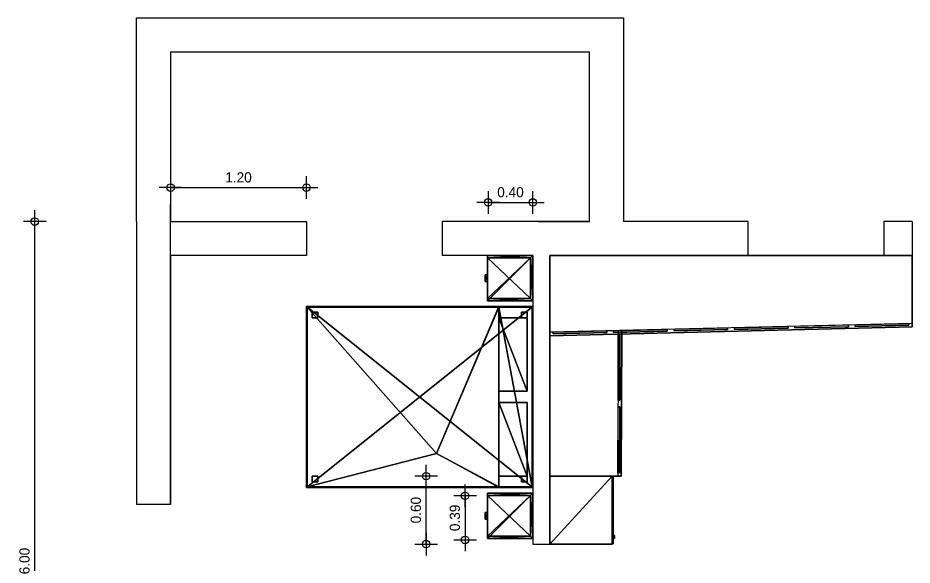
# Model space of a CAD drawing. Header units: metres. Extents: x -46 to 153, y -1 to 83.
# Drawn here: x -11.84 to -3.94, y 40.38 to 45.21 of the extents above; entities that cross this region are included whole.
import ezdxf

# ---------------------------------------------------------------- set-up
doc = ezdxf.new("R2010")
doc.units = ezdxf.units.M
doc.header["$LTSCALE"] = 0.018
for name, color, linetype in [('3DFLOOR', 3, 'Continuous'), ('3DFURNIT', 2, 'Continuous'), ('3DKITBATH', 3, 'Continuous'), ('DIMBLK', 3, 'Continuous'), ('FLOOR', 3, 'Continuous'), ('FURNITUR', 2, 'Continuous'), ('LAYER-ON', 4, 'Continuous')]:
    doc.layers.add(name, color=color, linetype=linetype)
doc.styles.get("Standard").update_dxf_attribs({"font": 'ugtxt.shx'})
doc.dimstyles.new('CADWDOT', dxfattribs={"dimscale": 0.05, "dimtxt": 1.8, "dimasz": 0.08, "dimexe": 2, "dimexo": 0, "dimgap": 0.09, "dimtad": 0, "dimrnd": 0.001, "dimzin": 0, "dimdsep": 46, "dimtxsty": 'Standard', "dimblk": 'ARTDIM', "dimblk1": 'ARTDIM', "dimblk2": 'ARTDIM', "dimsah": 1, "dimcen": 0.09, "dimdle": 0.05, "dimse1": 1, "dimse2": 1, "dimadec": 0, "dimazin": 0, "dimtfac": 1, "dimtdec": 4, "dimtmove": 0, "dimatfit": 3, "dimldrblk": 'ARTDIM', "dimfxl": 0, "dimtvp": 0.9999, "dimtolj": 1, "dimtzin": 0, "dimarcsym": 0})

# ---------------------------------------------------------------- blocks, each defined once
blk = doc.blocks.new('cwbe145')
at = {"layer": '3DFURNIT', "color": 238}
blk.add_3dface([(-0.7929, -0.3, 0.4), (0.5, -0.85, 0.4), (0.7929, -0.3, 0.4)], dxfattribs=at)
at = {"layer": 'FURNITUR'}
for p, q in [((-1.25, -0.4), (-1.25, 0)), ((-1.25, 0), (-0.85, 0)), ((-0.85, 0), (-0.85, -0.4)), ((-0.8, 0), (0.8, 0)), ((-0.8, -2), (-0.8, 0)), ((0.8, 0), (0.8, -2)), ((1.25, 0), (0.85, 0)), ((0.85, 0), (0.85, -0.4)), ((1.25, -0.4), (1.25, 0)), ((-0.7, -0.05), (-0.7, -0.3)), ((-0.05, -0.05), (-0.7, -0.05)), ((-0.05, -0.3), (-0.05, -0.05)), ((0.05, -0.3), (0.05, -0.05)), ((0.05, -0.05), (0.7, -0.05)), ((0.7, -0.05), (0.7, -0.3)), ((-0.8, -0.3), (0.8, -0.3)), ((0.5, -0.85), (-0.8, -0.3)), ((0.8, -0.3), (0.5, -0.85)), ((-0.85, -0.4), (-1.25, -0.4)), ((0.85, -0.4), (1.25, -0.4)), ((0.8, -2), (-0.8, -2))]:
    blk.add_line(p, q, dxfattribs=at)
at = {"layer": '3DFURNIT', "color": 233}
mesh = blk.add_polyface(dxfattribs=at)
corners = [(-1.23, -0.02), (-1.23, -0.4), (-0.85, -0.4), (-1.25, -0.4), (-0.87, -0.4), (-0.87, -0.02), (-1.25, 0), (-0.85, 0), (-1.25, -0.4, 0.35), (-1.23, -0.4, 0.35), (-1.23, -0.02, 0.35), (-1.25, 0, 0.35), (-0.85, 0, 0.35), (-0.87, -0.4, 0.35), (-0.85, -0.4, 0.35), (-0.87, -0.02, 0.35)]
mesh.append_faces([[corners[k] for k in face] for face in [(10, 11, 9, 9), (12, 15, 14, 14)]], dxfattribs={"vtx0": -1, "vtx1": -1, "vtx2": -1, "color": 233})
mesh.append_faces([[corners[k] for k in face] for face in [(11, 10, 15, 15), (15, 12, 11, 11)]], dxfattribs={"vtx0": -1, "vtx2": -1, "vtx3": -1, "color": 233})
mesh.append_faces([[corners[k] for k in face] for face in [(8, 9, 11, 11), (13, 14, 15, 15)]], dxfattribs={"vtx1": -1, "vtx2": -1, "color": 233})
mesh.append_faces([[corners[k] for k in face] for face in [(1, 0, 10, 10), (10, 9, 1, 1), (2, 7, 12, 12), (12, 14, 2, 2), (0, 5, 15, 15), (15, 10, 0, 0), (3, 1, 9, 9), (9, 8, 3, 3), (4, 2, 14, 14), (14, 13, 4, 4), (6, 3, 8, 8), (8, 11, 6, 6), (5, 4, 13, 13), (13, 15, 5, 5), (7, 6, 11, 11), (11, 12, 7, 7)]], dxfattribs={"vtx2": -1, "vtx3": -1, "color": 233})
mesh = blk.add_polyface(dxfattribs=at)
corners = [(-0.85, 0, 0.37), (-0.85, 0, 0.4), (-1.25, 0, 0.37), (-1.25, 0, 0.4), (-0.85, -0.4, 0.4), (-1.25, -0.4, 0.37), (-0.85, -0.4, 0.37), (-1.25, -0.4, 0.4)]
mesh.append_faces([[corners[k] for k in face] for face in [(3, 1, 2, 2), (0, 2, 1, 1), (1, 4, 0, 0), (6, 0, 4, 4), (1, 3, 4, 4), (7, 4, 3, 3), (7, 3, 5, 5), (2, 5, 3, 3), (4, 7, 6, 6), (5, 6, 7, 7)]], dxfattribs={"vtx1": -1, "vtx2": -1, "color": 233})
mesh = blk.add_polyface(dxfattribs=at)
corners = [(0.8, -2, 0.1), (-0.8, -2, 0.1), (-0.8, -2, 0.33), (0.8, -2, 0.33), (-0.8, 0, 0.1), (0.8, 0, 0.33), (0.8, 0, 0.1), (-0.8, 0, 0.33)]
mesh.append_faces([[corners[k] for k in face] for face in [(3, 0, 5, 5), (6, 5, 0, 0), (0, 1, 6, 6), (4, 6, 1, 1), (1, 2, 4, 4), (7, 4, 2, 2), (2, 3, 7, 7), (5, 7, 3, 3), (4, 7, 6, 6), (5, 6, 7, 7)]], dxfattribs={"vtx1": -1, "vtx2": -1, "color": 233})
mesh.append_faces([[corners[k] for k in face] for face in [(2, 1, 0, 0), (0, 3, 2, 2)]], dxfattribs={"vtx2": -1, "vtx3": -1, "color": 233})
mesh = blk.add_polyface(dxfattribs=at)
corners = [(1.25, 0, 0.37), (1.25, 0, 0.4), (0.85, 0, 0.37), (0.85, 0, 0.4), (1.25, -0.4, 0.4), (0.85, -0.4, 0.37), (1.25, -0.4, 0.37), (0.85, -0.4, 0.4)]
mesh.append_faces([[corners[k] for k in face] for face in [(3, 1, 2, 2), (0, 2, 1, 1), (1, 4, 0, 0), (6, 0, 4, 4), (1, 3, 4, 4), (7, 4, 3, 3), (7, 3, 5, 5), (2, 5, 3, 3), (4, 7, 6, 6), (5, 6, 7, 7)]], dxfattribs={"vtx1": -1, "vtx2": -1, "color": 233})
mesh = blk.add_polyface(dxfattribs=at)
corners = [(0.87, -0.02), (0.87, -0.4), (1.25, -0.4), (0.85, -0.4), (1.23, -0.4), (1.23, -0.02), (0.85, 0), (1.25, 0), (0.85, -0.4, 0.35), (0.87, -0.4, 0.35), (0.87, -0.02, 0.35), (0.85, 0, 0.35), (1.25, 0, 0.35), (1.23, -0.4, 0.35), (1.25, -0.4, 0.35), (1.23, -0.02, 0.35)]
mesh.append_faces([[corners[k] for k in face] for face in [(10, 11, 9, 9), (12, 15, 14, 14)]], dxfattribs={"vtx0": -1, "vtx1": -1, "vtx2": -1, "color": 233})
mesh.append_faces([[corners[k] for k in face] for face in [(11, 10, 15, 15), (15, 12, 11, 11)]], dxfattribs={"vtx0": -1, "vtx2": -1, "vtx3": -1, "color": 233})
mesh.append_faces([[corners[k] for k in face] for face in [(8, 9, 11, 11), (13, 14, 15, 15)]], dxfattribs={"vtx1": -1, "vtx2": -1, "color": 233})
mesh.append_faces([[corners[k] for k in face] for face in [(1, 0, 10, 10), (10, 9, 1, 1), (2, 7, 12, 12), (12, 14, 2, 2), (0, 5, 15, 15), (15, 10, 0, 0), (3, 1, 9, 9), (9, 8, 3, 3), (4, 2, 14, 14), (14, 13, 4, 4), (6, 3, 8, 8), (8, 11, 6, 6), (5, 4, 13, 13), (13, 15, 5, 5), (7, 6, 11, 11), (11, 12, 7, 7)]], dxfattribs={"vtx2": -1, "vtx3": -1, "color": 233})
mesh = blk.add_polyface(dxfattribs=at)
corners = [(-1.23, -0.02, 0.35), (-0.87, -0.02, 0.35), (-1.23, -0.4, 0.35), (-0.87, -0.4, 0.35), (-1.23, -0.4, 0.26), (-0.87, -0.02, 0.26), (-0.87, -0.4, 0.26), (-1.23, -0.02, 0.26)]
mesh.append_faces([[corners[k] for k in face] for face in [(0, 2, 1, 1), (3, 1, 2, 2), (2, 4, 3, 3), (6, 3, 4, 4), (4, 7, 6, 6), (5, 6, 7, 7)]], dxfattribs={"vtx1": -1, "vtx2": -1, "color": 233})
mesh = blk.add_polyface(dxfattribs=at)
corners = [(-1.23, -0.02, 0.07), (-0.87, -0.02, 0.07), (-1.23, -0.4, 0.07), (-0.87, -0.4, 0.07), (-1.23, -0.4, 0.05), (-0.87, -0.02, 0.05), (-0.87, -0.4, 0.05), (-1.23, -0.02, 0.05)]
mesh.append_faces([[corners[k] for k in face] for face in [(0, 2, 1, 1), (3, 1, 2, 2), (2, 4, 3, 3), (6, 3, 4, 4), (4, 7, 6, 6), (5, 6, 7, 7)]], dxfattribs={"vtx1": -1, "vtx2": -1, "color": 233})
at = {"layer": '3DFURNIT', "color": 239}
mesh = blk.add_polyface(dxfattribs=at)
corners = [(0.7929, -0.0071, 0.33), (0.7929, -0.3, 0.33), (0.7929, -0.3, 0.4), (0.7929, -0.0071, 0.4), (-0.7929, -0.3, 0.4), (-0.7929, -0.3, 0.33), (-0.7929, -0.0071, 0.4), (-0.7929, -0.0071, 0.33)]
mesh.append_faces([[corners[k] for k in face] for face in [(0, 2, 1, 1), (4, 3, 6, 6), (5, 6, 7, 7)]], dxfattribs={"vtx0": -1, "vtx2": -1, "color": 239})
mesh.append_faces([[corners[k] for k in face] for face in [(2, 3, 4, 4)]], dxfattribs={"vtx1": -1, "vtx2": -1, "color": 239})
mesh.append_faces([[corners[k] for k in face] for face in [(0, 7, 6, 6), (6, 3, 0, 0), (0, 3, 2, 2), (5, 4, 6, 6)]], dxfattribs={"vtx2": -1, "vtx3": -1, "color": 239})
at = {"layer": '3DFURNIT', "color": 233}
mesh = blk.add_polyface(dxfattribs=at)
corners = [(-0.75, -1.95, 0.1), (-0.75, -1.95), (0.7, -1.95), (0.7, -1.95, 0.1), (0.7, -0.1, 0.1), (0.7, -0.1), (-0.75, -0.1), (-0.75, -0.1, 0.1), (-0.7, -1.95, 0.1), (-0.7, -1.95), (0.75, -1.95), (0.75, -1.95, 0.1), (0.75, -0.1, 0.1), (0.75, -0.1), (-0.7, -0.1), (-0.7, -0.1, 0.1), (-0.75, -1.9), (-0.75, -1.9, 0.1), (-0.7, -1.9, 0.1), (-0.7, -1.9), (0.75, -1.9), (0.7, -1.9, 0.1), (0.75, -1.9, 0.1), (0.7, -1.9), (0.7, -0.05), (0.7, -0.05, 0.1), (0.75, -0.05, 0.1), (0.75, -0.05), (-0.7, -0.05), (-0.75, -0.05, 0.1), (-0.7, -0.05, 0.1), (-0.75, -0.05)]
mesh.append_faces([[corners[k] for k in face] for face in [(23, 2, 21, 21), (3, 21, 2, 2), (31, 6, 29, 29), (7, 29, 6, 6), (2, 10, 3, 3), (11, 3, 10, 10), (6, 14, 7, 7), (15, 7, 14, 14), (10, 20, 11, 11), (22, 11, 20, 20), (14, 28, 15, 15), (30, 15, 28, 28), (20, 23, 22, 22), (21, 22, 23, 23), (28, 31, 30, 30), (29, 30, 31, 31)]], dxfattribs={"vtx1": -1, "vtx2": -1, "color": 233})
mesh.append_faces([[corners[k] for k in face] for face in [(16, 1, 0, 0), (0, 17, 16, 16), (24, 5, 4, 4), (4, 25, 24, 24), (1, 9, 8, 8), (8, 0, 1, 1), (5, 13, 12, 12), (12, 4, 5, 5), (9, 19, 18, 18), (18, 8, 9, 9), (13, 27, 26, 26), (26, 12, 13, 13), (19, 16, 17, 17), (17, 18, 19, 19), (27, 24, 25, 25), (25, 26, 27, 27)]], dxfattribs={"vtx2": -1, "vtx3": -1, "color": 233})
at = {"layer": '3DFURNIT', "color": 238}
mesh = blk.add_polyface(dxfattribs=at)
corners = [(-0.7, -0.05, 0.4), (-0.7, -0.05, 0.45), (-0.7, -0.3, 0.45), (-0.7, -0.3, 0.4), (-0.05, -0.3, 0.45), (-0.05, -0.3, 0.4), (-0.05, -0.05, 0.4), (-0.05, -0.05, 0.45)]
mesh.append_faces([[corners[k] for k in face] for face in [(0, 1, 6, 6), (7, 6, 1, 1), (1, 2, 7, 7), (4, 7, 2, 2), (2, 1, 3, 3), (0, 3, 1, 1), (2, 3, 4, 4), (5, 4, 3, 3)]], dxfattribs={"vtx1": -1, "vtx2": -1, "color": 238})
mesh.append_faces([[corners[k] for k in face] for face in [(7, 4, 5, 5), (5, 6, 7, 7)]], dxfattribs={"vtx2": -1, "vtx3": -1, "color": 238})
mesh = blk.add_polyface(dxfattribs=at)
corners = [(0.05, -0.05, 0.4), (0.05, -0.05, 0.45), (0.05, -0.3, 0.45), (0.05, -0.3, 0.4), (0.7, -0.3, 0.45), (0.7, -0.3, 0.4), (0.7, -0.05, 0.4), (0.7, -0.05, 0.45)]
mesh.append_faces([[corners[k] for k in face] for face in [(0, 1, 6, 6), (7, 6, 1, 1), (1, 2, 7, 7), (4, 7, 2, 2), (2, 1, 3, 3), (0, 3, 1, 1), (2, 3, 4, 4), (5, 4, 3, 3)]], dxfattribs={"vtx1": -1, "vtx2": -1, "color": 238})
mesh.append_faces([[corners[k] for k in face] for face in [(7, 4, 5, 5), (5, 6, 7, 7)]], dxfattribs={"vtx2": -1, "vtx3": -1, "color": 238})
at = {"layer": '3DFURNIT', "color": 233}
mesh = blk.add_polyface(dxfattribs=at)
corners = [(0.87, -0.02, 0.07), (1.23, -0.02, 0.07), (0.87, -0.4, 0.07), (1.23, -0.4, 0.07), (0.87, -0.4, 0.05), (1.23, -0.02, 0.05), (1.23, -0.4, 0.05), (0.87, -0.02, 0.05)]
mesh.append_faces([[corners[k] for k in face] for face in [(0, 2, 1, 1), (3, 1, 2, 2), (2, 4, 3, 3), (6, 3, 4, 4), (4, 7, 6, 6), (5, 6, 7, 7)]], dxfattribs={"vtx1": -1, "vtx2": -1, "color": 233})
mesh = blk.add_polyface(dxfattribs=at)
corners = [(0.87, -0.02, 0.35), (1.23, -0.02, 0.35), (0.87, -0.4, 0.35), (1.23, -0.4, 0.35), (0.87, -0.4, 0.26), (1.23, -0.02, 0.26), (1.23, -0.4, 0.26), (0.87, -0.02, 0.26)]
mesh.append_faces([[corners[k] for k in face] for face in [(0, 2, 1, 1), (3, 1, 2, 2), (2, 4, 3, 3), (6, 3, 4, 4), (4, 7, 6, 6), (5, 6, 7, 7)]], dxfattribs={"vtx1": -1, "vtx2": -1, "color": 233})
at = {"layer": '3DFURNIT', "color": 175}
mesh = blk.add_polyface(dxfattribs=at)
corners = [(0.7929, -0.3, 0.33), (0.7929, -1.9929, 0.33), (0.7929, -0.3, 0.4), (0.7929, -1.9929, 0.4), (0.5, -0.85, 0.4), (-0.7929, -1.9929, 0.4), (-0.7929, -1.9929, 0.33), (-0.7929, -0.3, 0.4), (-0.7929, -0.3, 0.33)]
mesh.append_faces([[corners[k] for k in face] for face in [(3, 4, 5, 5)]], dxfattribs={"vtx0": -1, "vtx1": -1, "vtx2": -1, "color": 175})
mesh.append_faces([[corners[k] for k in face] for face in [(0, 3, 1, 1), (6, 7, 8, 8)]], dxfattribs={"vtx0": -1, "vtx2": -1, "color": 175})
mesh.append_faces([[corners[k] for k in face] for face in [(2, 4, 3, 3)]], dxfattribs={"vtx1": -1, "vtx2": -1, "color": 175})
mesh.append_faces([[corners[k] for k in face] for face in [(6, 1, 3, 3), (3, 5, 6, 6), (0, 2, 3, 3), (4, 7, 5, 5), (6, 5, 7, 7)]], dxfattribs={"vtx2": -1, "vtx3": -1, "color": 175})
at = {"layer": '3DFURNIT', "color": 231}
mesh = blk.add_polyface(dxfattribs=at)
corners = [(-1.02, -0.4, 0.31), (-1.02, -0.4, 0.325), (-1.02, -0.42, 0.31), (-1.02, -0.42, 0.325), (-1.08, -0.42, 0.31), (-1.08, -0.42, 0.325), (-1.08, -0.4, 0.325), (-1.08, -0.4, 0.31)]
mesh.append_faces([[corners[k] for k in face] for face in [(6, 5, 3, 3), (3, 1, 6, 6), (2, 0, 1, 1), (1, 3, 2, 2), (4, 2, 3, 3), (3, 5, 4, 4), (7, 4, 5, 5), (5, 6, 7, 7)]], dxfattribs={"vtx2": -1, "vtx3": -1, "color": 231})
mesh = blk.add_polyface(dxfattribs=at)
corners = [(1.08, -0.4, 0.31), (1.08, -0.4, 0.325), (1.08, -0.42, 0.31), (1.08, -0.42, 0.325), (1.02, -0.42, 0.31), (1.02, -0.42, 0.325), (1.02, -0.4, 0.325), (1.02, -0.4, 0.31)]
mesh.append_faces([[corners[k] for k in face] for face in [(6, 5, 3, 3), (3, 1, 6, 6), (2, 0, 1, 1), (1, 3, 2, 2), (4, 2, 3, 3), (3, 5, 4, 4), (7, 4, 5, 5), (5, 6, 7, 7)]], dxfattribs={"vtx2": -1, "vtx3": -1, "color": 231})
blk = doc.blocks.new('ARTDIM')
at = {"layer": 'DIMBLK'}
for p, q in [((0, -24.9975), (0, 24.9975)), ((-24.9975, 0), (24.9975, 0))]:
    blk.add_line(p, q, dxfattribs=at)
blk.add_circle((0, 0), 8.25, dxfattribs=at)
blk = doc.blocks.new('*D74')
at = {"color": 0, "lineweight": -2, "transparency": 16777216}
blk.add_line((-11.6902, 37.4181), (-11.6902, 43.4101), dxfattribs=at)
at = {"layer": 'Defpoints', "color": 0, "transparency": 16777216}
for p in [(-11.6902, 43.4141), (-10.7902, 43.4141), (-10.7902, 37.4141)]:
    blk.add_point(p, dxfattribs=at)
at = {"color": 0, "lineweight": -2, "transparency": 16777216, "xscale": 0.004, "yscale": 0.004, "zscale": 0.004}
for p, rotation in [((-11.6902, 43.4141), 90), ((-11.6902, 37.4141), 270)]:
    blk.add_blockref('ARTDIM', p, dxfattribs=dict(at, rotation=rotation))
at = {"color": 0, "transparency": 16777216, "insert": (-11.7802, 40.4141), "char_height": 0.09, "attachment_point": 5, "rotation": 90}
blk.add_mtext('\\A1;6.00', dxfattribs=at)
blk = doc.blocks.new('*D76')
at = {"color": 0, "lineweight": -2, "transparency": 16777216}
blk.add_line((-10.4862, 43.7141), (-9.2942, 43.7141), dxfattribs=at)
at = {"layer": 'Defpoints', "color": 0, "transparency": 16777216}
for p in [(-9.2902, 43.7141), (-10.4902, 43.1141), (-9.2902, 43.1141)]:
    blk.add_point(p, dxfattribs=at)
at = {"color": 0, "lineweight": -2, "transparency": 16777216, "xscale": 0.004, "yscale": 0.004, "zscale": 0.004, "rotation": 180}
blk.add_blockref('ARTDIM', (-10.4902, 43.7141), dxfattribs=at)
at = {"color": 0, "lineweight": -2, "transparency": 16777216, "xscale": 0.004, "yscale": 0.004, "zscale": 0.004}
blk.add_blockref('ARTDIM', (-9.2902, 43.7141), dxfattribs=at)
at = {"color": 0, "transparency": 16777216, "insert": (-9.8902, 43.8041), "char_height": 0.09, "attachment_point": 5}
blk.add_mtext('\\A1;1.20', dxfattribs=at)
blk = doc.blocks.new('*D78')
at = {"color": 0, "lineweight": -2, "transparency": 16777216}
blk.add_line((-7.889, 40.9861), (-7.889, 40.6046), dxfattribs=at)
at = {"layer": 'Defpoints', "color": 0, "transparency": 16777216}
for p in [(-7.6902, 40.9901, -0.05), (-7.889, 40.6006), (-7.6902, 40.6006, -0.05)]:
    blk.add_point(p, dxfattribs=at)
at = {"color": 0, "lineweight": -2, "transparency": 16777216, "xscale": 0.004, "yscale": 0.004, "zscale": 0.004}
for p, rotation in [((-7.889, 40.9901), 90), ((-7.889, 40.6006), 270)]:
    blk.add_blockref('ARTDIM', p, dxfattribs=dict(at, rotation=rotation))
at = {"color": 0, "transparency": 16777216, "insert": (-7.979, 40.7954), "char_height": 0.09, "attachment_point": 5, "rotation": 90}
blk.add_mtext('\\A1;0.39', dxfattribs=at)
blk = doc.blocks.new('*D79')
at = {"color": 0, "lineweight": -2, "transparency": 16777216}
blk.add_line((-7.6815, 43.5831), (-7.2942, 43.5831), dxfattribs=at)
at = {"layer": 'Defpoints', "color": 0, "transparency": 16777216}
for p in [(-7.2902, 43.5831), (-7.6855, 43.1004, -0.4), (-7.2902, 43.1212, -0.05)]:
    blk.add_point(p, dxfattribs=at)
at = {"color": 0, "lineweight": -2, "transparency": 16777216, "xscale": 0.004, "yscale": 0.004, "zscale": 0.004, "rotation": 180}
blk.add_blockref('ARTDIM', (-7.6855, 43.5831), dxfattribs=at)
at = {"color": 0, "lineweight": -2, "transparency": 16777216, "xscale": 0.004, "yscale": 0.004, "zscale": 0.004}
blk.add_blockref('ARTDIM', (-7.2902, 43.5831), dxfattribs=at)
at = {"color": 0, "transparency": 16777216, "insert": (-7.4878, 43.6731), "char_height": 0.09, "attachment_point": 5}
blk.add_mtext('\\A1;0.40', dxfattribs=at)
blk = doc.blocks.new('*U82', base_point=(-7.1402, 43.1141))
at = {"layer": '3DFLOOR', "color": 239}
for p, q in [((-7.1402, 43.1141), (-3.9402, 43.1141)), ((-7.1402, 42.4354), (-7.1402, 43.1141)), ((-3.9402, 43.1141), (-3.9402, 42.5141)), ((-3.9402, 42.5141), (-7.1402, 42.4354))]:
    blk.add_line(p, q, dxfattribs=at)
at = {"layer": 'FLOOR'}
for p, q in [((-7.1402, 43.1141), (-3.9402, 43.1141)), ((-7.1402, 42.4354), (-7.1402, 43.1141)), ((-3.9402, 43.1141), (-3.9402, 42.5141)), ((-3.9402, 42.5141), (-7.1402, 42.4354))]:
    blk.add_line(p, q, dxfattribs=at)
at = {"layer": '3DFLOOR', "color": 239}
mesh = blk.add_polyface(dxfattribs=at)
corners = [(-7.1402, 43.1141, 0.82), (-3.9402, 43.1141, 0.82), (-3.9402, 42.4841, 0.82), (-7.1402, 42.4054, 0.82), (-7.1402, 43.1141, 0.85), (-3.9402, 43.1141, 0.85), (-3.9402, 42.4841, 0.85), (-7.1402, 42.4054, 0.85)]
mesh.append_faces([[corners[k] for k in face] for face in [(0, 1, 2, 3), (0, 4, 5, 1), (1, 5, 6, 2), (2, 6, 7, 3), (3, 7, 4, 0), (4, 5, 6, 7)]], dxfattribs={"color": 225})
mesh = blk.add_polyface(dxfattribs=at)
corners = [(-4.9768, 42.4886, 0.06), (-4.5035, 42.5002, 0.06), (-4.5035, 42.5002, 0.575), (-4.9768, 42.4886, 0.575), (-4.9765, 42.4736, 0.06), (-4.5031, 42.4852, 0.06), (-4.5031, 42.4852, 0.575), (-4.9765, 42.4736, 0.575)]
mesh.append_faces([[corners[k] for k in face] for face in [(0, 1, 5, 4), (1, 5, 6, 2), (2, 6, 7, 3), (3, 7, 4, 0), (4, 5, 6, 7)]], dxfattribs={"color": 235})
mesh = blk.add_polyface(dxfattribs=at)
corners = [(-4.9768, 42.4886, 0.615), (-4.5035, 42.5002, 0.615), (-4.5035, 42.5002, 0.79), (-4.9768, 42.4886, 0.79), (-4.9765, 42.4736, 0.615), (-4.5031, 42.4852, 0.615), (-4.5031, 42.4852, 0.79), (-4.9765, 42.4736, 0.79)]
mesh.append_faces([[corners[k] for k in face] for face in [(0, 1, 5, 4), (1, 5, 6, 2), (2, 6, 7, 3), (3, 7, 4, 0), (4, 5, 6, 7)]], dxfattribs={"color": 235})
mesh = blk.add_polyface(dxfattribs=at)
corners = [(-4.4435, 42.5017, 0.06), (-3.9702, 42.5133, 0.06), (-3.9702, 42.5133, 0.575), (-4.4435, 42.5017, 0.575), (-4.4431, 42.4867, 0.06), (-3.9698, 42.4983, 0.06), (-3.9698, 42.4983, 0.575), (-4.4431, 42.4867, 0.575)]
mesh.append_faces([[corners[k] for k in face] for face in [(0, 1, 5, 4), (1, 5, 6, 2), (2, 6, 7, 3), (3, 7, 4, 0), (4, 5, 6, 7)]], dxfattribs={"color": 235})
mesh = blk.add_polyface(dxfattribs=at)
corners = [(-4.4435, 42.5017, 0.615), (-3.9702, 42.5133, 0.615), (-3.9702, 42.5133, 0.79), (-4.4435, 42.5017, 0.79), (-4.4431, 42.4867, 0.615), (-3.9698, 42.4983, 0.615), (-3.9698, 42.4983, 0.79), (-4.4431, 42.4867, 0.79)]
mesh.append_faces([[corners[k] for k in face] for face in [(0, 1, 5, 4), (1, 5, 6, 2), (2, 6, 7, 3), (3, 7, 4, 0), (4, 5, 6, 7)]], dxfattribs={"color": 235})
mesh = blk.add_polyface(dxfattribs=at)
corners = [(-7.1102, 42.4361, 0.06), (-6.6368, 42.4478, 0.06), (-6.6368, 42.4478, 0.575), (-7.1102, 42.4361, 0.575), (-7.1098, 42.4211, 0.06), (-6.6365, 42.4328, 0.06), (-6.6365, 42.4328, 0.575), (-7.1098, 42.4211, 0.575)]
mesh.append_faces([[corners[k] for k in face] for face in [(0, 1, 5, 4), (1, 5, 6, 2), (2, 6, 7, 3), (3, 7, 4, 0), (4, 5, 6, 7)]], dxfattribs={"color": 235})
mesh = blk.add_polyface(dxfattribs=at)
corners = [(-7.1102, 42.4361, 0.615), (-6.6368, 42.4478, 0.615), (-6.6368, 42.4478, 0.79), (-7.1102, 42.4361, 0.79), (-7.1098, 42.4211, 0.615), (-6.6365, 42.4328, 0.615), (-6.6365, 42.4328, 0.79), (-7.1098, 42.4211, 0.79)]
mesh.append_faces([[corners[k] for k in face] for face in [(0, 1, 5, 4), (1, 5, 6, 2), (2, 6, 7, 3), (3, 7, 4, 0), (4, 5, 6, 7)]], dxfattribs={"color": 235})
mesh = blk.add_polyface(dxfattribs=at)
corners = [(-6.5768, 42.4492, 0.06), (-6.1035, 42.4609, 0.06), (-6.1035, 42.4609, 0.575), (-6.5768, 42.4492, 0.575), (-6.5765, 42.4342, 0.06), (-6.1031, 42.4459, 0.06), (-6.1031, 42.4459, 0.575), (-6.5765, 42.4342, 0.575)]
mesh.append_faces([[corners[k] for k in face] for face in [(0, 1, 5, 4), (1, 5, 6, 2), (2, 6, 7, 3), (3, 7, 4, 0), (4, 5, 6, 7)]], dxfattribs={"color": 235})
mesh = blk.add_polyface(dxfattribs=at)
corners = [(-6.5768, 42.4492, 0.615), (-6.1035, 42.4609, 0.615), (-6.1035, 42.4609, 0.79), (-6.5768, 42.4492, 0.79), (-6.5765, 42.4342, 0.615), (-6.1031, 42.4459, 0.615), (-6.1031, 42.4459, 0.79), (-6.5765, 42.4342, 0.79)]
mesh.append_faces([[corners[k] for k in face] for face in [(0, 1, 5, 4), (1, 5, 6, 2), (2, 6, 7, 3), (3, 7, 4, 0), (4, 5, 6, 7)]], dxfattribs={"color": 235})
mesh = blk.add_polyface(dxfattribs=at)
corners = [(-6.0435, 42.4624, 0.06), (-5.5702, 42.474, 0.06), (-5.5702, 42.474, 0.575), (-6.0435, 42.4624, 0.575), (-6.0431, 42.4474, 0.06), (-5.5698, 42.459, 0.06), (-5.5698, 42.459, 0.575), (-6.0431, 42.4474, 0.575)]
mesh.append_faces([[corners[k] for k in face] for face in [(0, 1, 5, 4), (1, 5, 6, 2), (2, 6, 7, 3), (3, 7, 4, 0), (4, 5, 6, 7)]], dxfattribs={"color": 235})
mesh = blk.add_polyface(dxfattribs=at)
corners = [(-6.0435, 42.4624, 0.615), (-5.5702, 42.474, 0.615), (-5.5702, 42.474, 0.79), (-6.0435, 42.4624, 0.79), (-6.0431, 42.4474, 0.615), (-5.5698, 42.459, 0.615), (-5.5698, 42.459, 0.79), (-6.0431, 42.4474, 0.79)]
mesh.append_faces([[corners[k] for k in face] for face in [(0, 1, 5, 4), (1, 5, 6, 2), (2, 6, 7, 3), (3, 7, 4, 0), (4, 5, 6, 7)]], dxfattribs={"color": 235})
mesh = blk.add_polyface(dxfattribs=at)
corners = [(-5.5102, 42.4755, 0.06), (-5.0368, 42.4871, 0.06), (-5.0368, 42.4871, 0.575), (-5.5102, 42.4755, 0.575), (-5.5098, 42.4605, 0.06), (-5.0365, 42.4721, 0.06), (-5.0365, 42.4721, 0.575), (-5.5098, 42.4605, 0.575)]
mesh.append_faces([[corners[k] for k in face] for face in [(0, 1, 5, 4), (1, 5, 6, 2), (2, 6, 7, 3), (3, 7, 4, 0), (4, 5, 6, 7)]], dxfattribs={"color": 235})
mesh = blk.add_polyface(dxfattribs=at)
corners = [(-5.5102, 42.4755, 0.615), (-5.0368, 42.4871, 0.615), (-5.0368, 42.4871, 0.79), (-5.5102, 42.4755, 0.79), (-5.5098, 42.4605, 0.615), (-5.0365, 42.4721, 0.615), (-5.0365, 42.4721, 0.79), (-5.5098, 42.4605, 0.79)]
mesh.append_faces([[corners[k] for k in face] for face in [(0, 1, 5, 4), (1, 5, 6, 2), (2, 6, 7, 3), (3, 7, 4, 0), (4, 5, 6, 7)]], dxfattribs={"color": 235})
blk = doc.blocks.new('cwki28')
at = {"layer": '3DKITBATH', "color": 192, "extrusion": (0, -1, 6.12574e-17)}
for p, q in [((0.6, -0.01, 0.025), (0, -0.01, 0.025)), ((0, -0.01, 0.05), (0.6, -0.01, 0.05))]:
    blk.add_line(p, q, dxfattribs=at)
at = {"layer": '3DKITBATH', "color": 235, "extrusion": (0, -1, 6.12574e-17)}
for centre in [(0.18, 1.775, 0.01), (0.25, 1.775, 0.01)]:
    blk.add_circle(centre, 0.01, dxfattribs=at)
at = {"layer": '3DKITBATH', "color": 192}
for points in [[(0, -0.01, 1.3), (0.6, -0.01, 1.3), (0.6, -0.01, 1.285), (0, -0.01, 1.285)], [(0, -0.01, 1.75), (0.6, -0.01, 1.75), (0.6, -0.01, 1.735), (0, -0.01, 1.735)], [(0, -0.01, 0.075), (0.6, -0.01, 0.075), (0.6, -0.01), (0, -0.01)]]:
    blk.add_3dface(points, dxfattribs=at)
at = {"layer": '3DKITBATH', "color": 235}
blk.add_3dface([(0.05, -0.01, 1.765), (0.12, -0.01, 1.765), (0.12, -0.01, 1.785), (0.05, -0.01, 1.785)], dxfattribs=at)
at = {"layer": '3DKITBATH', "color": 239}
mesh = blk.add_polyface(dxfattribs=at)
corners = [(0.6, 0.55), (0, 0.55), (0, 0), (0.6, 0), (0.6, 0.55, 1.8), (0, 0, 1.8), (0.6, 0, 1.8), (0, 0.55, 1.8)]
mesh.append_faces([[corners[k] for k in face] for face in [(5, 7, 2, 2), (1, 2, 7, 7), (6, 5, 3, 3), (2, 3, 5, 5), (4, 7, 6, 6), (5, 6, 7, 7)]], dxfattribs={"vtx1": -1, "vtx2": -1, "color": 239})
mesh.append_faces([[corners[k] for k in face] for face in [(4, 6, 3, 3), (3, 0, 4, 4), (7, 4, 0, 0), (0, 1, 7, 7)]], dxfattribs={"vtx2": -1, "vtx3": -1, "color": 239})
at = {"layer": '3DKITBATH', "color": 231}
mesh = blk.add_polyface(dxfattribs=at)
corners = [(0.075, 0, 1.225), (0.075, 0, 1.025), (0.05, 0, 1.225), (0.05, 0, 1.025), (0.075, -0.02, 1.025), (0.05, -0.02, 1.225), (0.05, -0.02, 1.025), (0.075, -0.02, 1.225)]
mesh.append_faces([[corners[k] for k in face] for face in [(7, 0, 5, 5), (2, 5, 0, 0), (4, 1, 7, 7), (0, 7, 1, 1), (6, 3, 4, 4), (1, 4, 3, 3), (3, 2, 1, 1), (0, 1, 2, 2), (6, 5, 3, 3), (2, 3, 5, 5), (4, 7, 6, 6), (5, 6, 7, 7)]], dxfattribs={"vtx1": -1, "vtx2": -1, "color": 231})
mesh = blk.add_polyface(dxfattribs=at)
corners = [(0.075, 0, 1.56), (0.075, 0, 1.36), (0.05, 0, 1.56), (0.05, 0, 1.36), (0.075, -0.02, 1.36), (0.05, -0.02, 1.56), (0.05, -0.02, 1.36), (0.075, -0.02, 1.56)]
mesh.append_faces([[corners[k] for k in face] for face in [(7, 0, 5, 5), (2, 5, 0, 0), (4, 1, 7, 7), (0, 7, 1, 1), (6, 3, 4, 4), (1, 4, 3, 3), (3, 2, 1, 1), (0, 1, 2, 2), (6, 5, 3, 3), (2, 3, 5, 5), (4, 7, 6, 6), (5, 6, 7, 7)]], dxfattribs={"vtx1": -1, "vtx2": -1, "color": 231})
blk = doc.blocks.new('*D85')
at = {"color": 0, "lineweight": -2, "transparency": 16777216}
blk.add_line((-8.2332, 40.5681), (-8.2332, 41.1601), dxfattribs=at)
at = {"layer": 'Defpoints', "color": 0, "transparency": 16777216}
for p in [(-8.2332, 41.1641), (-7.1402, 41.1641, 1.8), (-7.1402, 40.5641, 1.8)]:
    blk.add_point(p, dxfattribs=at)
at = {"color": 0, "lineweight": -2, "transparency": 16777216, "xscale": 0.004, "yscale": 0.004, "zscale": 0.004}
for p, rotation in [((-8.2332, 41.1641), 90), ((-8.2332, 40.5641), 270)]:
    blk.add_blockref('ARTDIM', p, dxfattribs=dict(at, rotation=rotation))
at = {"color": 0, "transparency": 16777216, "insert": (-8.3232, 40.8641), "char_height": 0.09, "attachment_point": 5, "rotation": 90}
blk.add_mtext('\\A1;0.60', dxfattribs=at)
blk = doc.blocks.new('*U86', base_point=(-7.1402, 41.1641))
at = {"layer": '3DFLOOR', "color": 239}
for p, q in [((-7.1402, 42.4354), (-6.5355, 42.4503)), ((-7.1402, 41.1641), (-7.1402, 42.4354)), ((-6.5355, 42.4503), (-6.5405, 41.1641)), ((-6.5405, 41.1641), (-7.1402, 41.1641))]:
    blk.add_line(p, q, dxfattribs=at)
at = {"layer": 'FLOOR'}
for p, q in [((-7.1402, 42.4354), (-6.5355, 42.4503)), ((-7.1402, 41.1641), (-7.1402, 42.4354)), ((-6.5355, 42.4503), (-6.5405, 41.1641)), ((-6.5405, 41.1641), (-7.1402, 41.1641))]:
    blk.add_line(p, q, dxfattribs=at)
at = {"layer": '3DFLOOR', "color": 239}
mesh = blk.add_polyface(dxfattribs=at)
corners = [(-7.1402, 41.1641, 0.82), (-7.1402, 42.4354, 0.82), (-6.5055, 42.451, 0.82), (-6.5105, 41.1641, 0.82), (-7.1402, 41.1641, 0.85), (-7.1402, 42.4354, 0.85), (-6.5055, 42.451, 0.85), (-6.5105, 41.1641, 0.85)]
mesh.append_faces([[corners[k] for k in face] for face in [(0, 1, 2, 3), (0, 4, 5, 1), (1, 5, 6, 2), (2, 6, 7, 3), (3, 7, 4, 0), (4, 5, 6, 7)]], dxfattribs={"color": 225})
mesh = blk.add_polyface(dxfattribs=at)
corners = [(-6.5379, 41.8372, 0.06), (-6.5356, 42.4203, 0.06), (-6.5356, 42.4203, 0.575), (-6.5379, 41.8372, 0.575), (-6.5229, 41.8371, 0.06), (-6.5206, 42.4202, 0.06), (-6.5206, 42.4202, 0.575), (-6.5229, 41.8371, 0.575)]
mesh.append_faces([[corners[k] for k in face] for face in [(0, 1, 5, 4), (1, 5, 6, 2), (2, 6, 7, 3), (3, 7, 4, 0), (4, 5, 6, 7)]], dxfattribs={"color": 235})
mesh = blk.add_polyface(dxfattribs=at)
corners = [(-6.5379, 41.8372, 0.615), (-6.5356, 42.4203, 0.615), (-6.5356, 42.4203, 0.79), (-6.5379, 41.8372, 0.79), (-6.5229, 41.8371, 0.615), (-6.5206, 42.4202, 0.615), (-6.5206, 42.4202, 0.79), (-6.5229, 41.8371, 0.79)]
mesh.append_faces([[corners[k] for k in face] for face in [(0, 1, 5, 4), (1, 5, 6, 2), (2, 6, 7, 3), (3, 7, 4, 0), (4, 5, 6, 7)]], dxfattribs={"color": 235})
mesh = blk.add_polyface(dxfattribs=at)
corners = [(-6.5404, 41.1941, 0.06), (-6.5381, 41.7772, 0.06), (-6.5381, 41.7772, 0.575), (-6.5404, 41.1941, 0.575), (-6.5254, 41.194, 0.06), (-6.5231, 41.7771, 0.06), (-6.5231, 41.7771, 0.575), (-6.5254, 41.194, 0.575)]
mesh.append_faces([[corners[k] for k in face] for face in [(0, 1, 5, 4), (1, 5, 6, 2), (2, 6, 7, 3), (3, 7, 4, 0), (4, 5, 6, 7)]], dxfattribs={"color": 235})
mesh = blk.add_polyface(dxfattribs=at)
corners = [(-6.5404, 41.1941, 0.615), (-6.5381, 41.7772, 0.615), (-6.5381, 41.7772, 0.79), (-6.5404, 41.1941, 0.79), (-6.5254, 41.194, 0.615), (-6.5231, 41.7771, 0.615), (-6.5231, 41.7771, 0.79), (-6.5254, 41.194, 0.79)]
mesh.append_faces([[corners[k] for k in face] for face in [(0, 1, 5, 4), (1, 5, 6, 2), (2, 6, 7, 3), (3, 7, 4, 0), (4, 5, 6, 7)]], dxfattribs={"color": 235})

msp = doc.modelspace()

# ---------------------------------------------------------------- linework, layer by layer
for p, q in [((-10.7902, 44.9141), (-10.7902, 45.2141)), ((-10.7902, 45.2141), (-6.7902, 45.2141)), ((-6.7902, 45.2141), (-6.4902, 45.2141)), ((-6.4902, 45.2141), (-6.4902, 43.4141)), ((-10.7902, 43.4141), (-10.7902, 44.9141)), ((-10.4902, 44.9141), (-6.7902, 44.9141)), ((-10.4902, 44.9141), (-10.4902, 44.2641)), ((-6.7902, 43.4141), (-6.7902, 44.9141)), ((-10.4902, 44.2641), (-10.4902, 43.4141)), ((-10.4902, 40.9141), (-10.4902, 43.5641)), ((-10.7902, 43.4141), (-10.7902, 40.9141)), ((-10.4902, 43.4141), (-9.2902, 43.4141)), ((-9.2902, 43.4141), (-9.2902, 43.1141)), ((-6.7902, 43.4141), (-8.0902, 43.4141)), ((-8.0902, 43.4141), (-8.0902, 43.1141)), ((-7.2402, 43.4141), (-6.7902, 43.4141)), ((-5.3902, 43.4141), (-6.4902, 43.4141)), ((-5.3902, 43.4141), (-5.3902, 43.1141)), ((-3.9402, 43.4141), (-4.1902, 43.4141)), ((-4.1902, 43.4141), (-4.1902, 43.1141)), ((-3.9402, 43.4141), (-3.9402, 43.1141)), ((-9.2902, 43.1141), (-10.4902, 43.1141)), ((-10.4902, 43.1141), (-10.4902, 40.9141)), ((-10.4902, 43.1141), (-10.4902, 40.9141)), ((-7.2902, 43.1141), (-8.0902, 43.1141)), ((-7.2902, 43.1141), (-7.2902, 40.5641)), ((-5.3902, 43.1141), (-7.1402, 43.1141)), ((-7.1402, 43.1141), (-7.1402, 40.5641)), ((-3.9402, 43.1141), (-4.1902, 43.1141)), ((-7.1402, 40.5641), (-7.1402, 41.1641)), ((-10.4902, 40.9141), (-10.7902, 40.9141)), ((-7.2902, 40.5641), (-7.1402, 40.5641))]:
    msp.add_line(p, q)

# ---------------------------------------------------------------- block references
at = {"layer": 'LAYER-ON'}
for name, p, rotation in [('cwbe145', (-7.2902, 41.8641), 270), ('cwki28', (-6.5902, 40.5641), 90)]:
    msp.add_blockref(name, p, dxfattribs=dict(at, rotation=rotation))
for name, p in [('*U82', (-7.1402, 43.1141)), ('*U86', (-7.1402, 41.1641))]:
    msp.add_blockref(name, p, dxfattribs=at)

# ---------------------------------------------------------------- dimensions: what is measured, and where the dimension line sits
for base, p1, p2, picture, middle in [((-9.2902, 43.7141), (-10.4902, 43.1141), (-9.2902, 43.1141), '*D76', (-9.8902, 43.8041)), ((-7.2902, 43.5831), (-7.6855, 43.1004, -0.4), (-7.2902, 43.1212, -0.05), '*D79', (-7.4878, 43.6731))]:
    dim = msp.add_linear_dim(base=base, p1=p1, p2=p2, dimstyle='CADWDOT')
    dim.commit()
    dim.dimension.update_dxf_attribs({"geometry": picture, "text_midpoint": middle})
for base, p1, p2, picture, middle in [((-11.6902, 43.4141), (-10.7902, 37.4141), (-10.7902, 43.4141), '*D74', (-11.7802, 40.4141)), ((-8.2332, 41.1641), (-7.1402, 40.5641, 1.8), (-7.1402, 41.1641, 1.8), '*D85', (-8.3232, 40.8641)), ((-7.889, 40.6006), (-7.6902, 40.9901, -0.05), (-7.6902, 40.6006, -0.05), '*D78', (-7.979, 40.7954))]:
    dim = msp.add_linear_dim(base=base, p1=p1, p2=p2, angle=90, dimstyle='CADWDOT')
    dim.commit()
    dim.dimension.update_dxf_attribs({"geometry": picture, "text_midpoint": middle})

doc.saveas('drawing.dxf')
